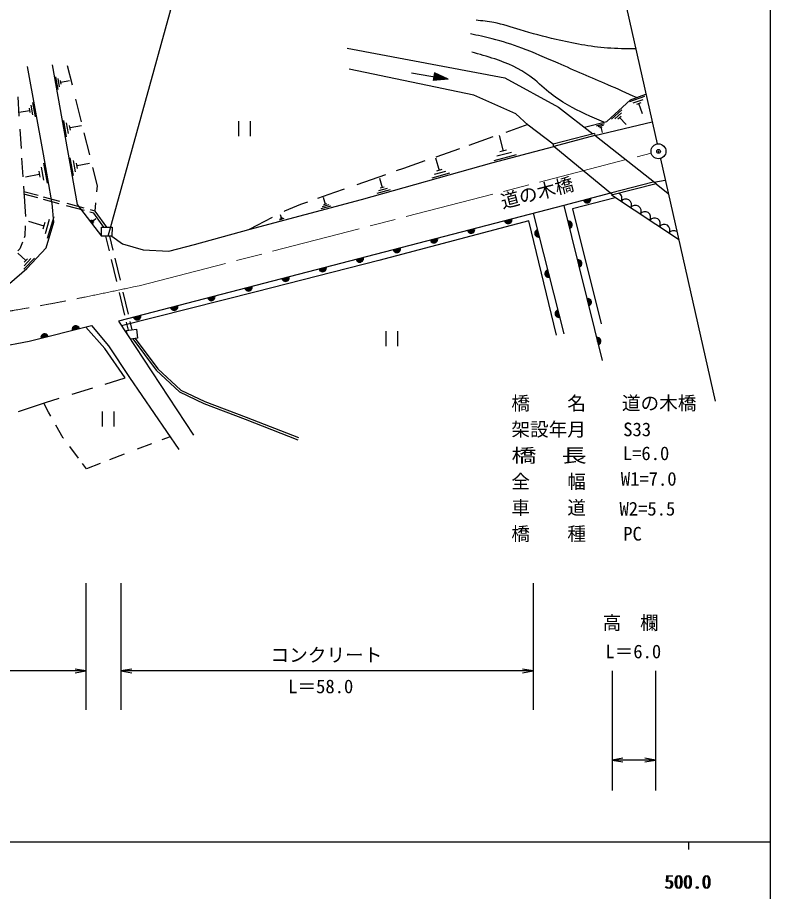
# Model space of a CAD drawing. Units: millimetres, scale not verified. Extents: x 40000 to 680000, y 20000 to 380000.
# Drawn here: x 478002 to 579000, y 198357 to 315565 of the extents above; entities that cross this region are included whole.
import ezdxf
from ezdxf.enums import TextEntityAlignment as Align

# ---------------------------------------------------------------- set-up
doc = ezdxf.new("R2010")
doc.units = ezdxf.units.MM
doc.header["$LTSCALE"] = 1000
doc.header["$PDMODE"] = 32
doc.header["$PDSIZE"] = 500
doc.linetypes.add('CHAIN', pattern=[18.5, 12, -1.5, 3.5, -1.5])
for name, color, linetype, lineweight in [('M-BGD', 7, 'Continuous', 25), ('M-BMK', 2, 'CHAIN', 13), ('M-BMK-SRVR', 3, 'Continuous', 25), ('M-STR-STR3', 7, 'Continuous', 25), ('M-TTL-BAND', 7, 'Continuous', 25)]:
    doc.layers.add(name, color=color, linetype=linetype, lineweight=lineweight)
doc.layers.add('M-OTRS', color=6, linetype='Continuous')
doc.layers.add('M-STR-STR1', color=1, linetype='Continuous')
doc.styles.add('ＭＳ ゴシック', font='')
doc.styles.get('ＭＳ ゴシック').set_extended_font_data('MS Gothic')

# ---------------------------------------------------------------- blocks, each defined once
blk = doc.blocks.new('open_arrow')
at = {"color": 0, "linetype": 'Continuous', "lineweight": -2}
blk.add_lwpolyline([(7.5, 1.25), (0, 0), (7.5, -1.25)], dxfattribs=at)

msp = doc.modelspace()

# ---------------------------------------------------------------- linework, layer by layer
at = {"layer": 'M-BGD'}
for p, q in [((522209, 311451), (543344, 307458)), ((481472, 297217), (479366, 308979)), ((482655, 309211), (486006, 290465)), ((485371, 306498), (484731, 309075)), ((539224, 305165), (522484, 308637)), ((483448, 305927), (483148, 307617)), ((483648, 306267), (483458, 307367)), ((483848, 306607), (483758, 307117)), ((530826, 308157), (535748, 307277)), ((533937, 308126), (533755, 307107)), ((535748, 307277), (533755, 307107)), ((533967, 308112), (533788, 307110)), ((534014, 308090), (533839, 307115)), ((534061, 308068), (533891, 307119)), ((535748, 307277), (533937, 308126)), ((534107, 308046), (533942, 307123)), ((534154, 308024), (533994, 307128)), ((534201, 308003), (534046, 307132)), ((534248, 307981), (534097, 307136)), ((534295, 307959), (534149, 307141)), ((534342, 307937), (534200, 307145)), ((534389, 307915), (534252, 307150)), ((534435, 307893), (534303, 307154)), ((534482, 307871), (534355, 307158)), ((534529, 307849), (534407, 307163)), ((534576, 307827), (534458, 307167)), ((534623, 307805), (534510, 307172)), ((534670, 307783), (534561, 307176)), ((534717, 307761), (534613, 307180)), ((534763, 307739), (534664, 307185)), ((534810, 307717), (534716, 307189)), ((534857, 307695), (534768, 307194)), ((534904, 307673), (534819, 307198)), ((534951, 307651), (534871, 307202)), ((534998, 307629), (534922, 307207)), ((535045, 307607), (534974, 307211)), ((535092, 307585), (535025, 307215)), ((535138, 307563), (535077, 307220)), ((535185, 307541), (535129, 307224)), ((535232, 307519), (535180, 307229)), ((535279, 307497), (535232, 307233)), ((535326, 307475), (535283, 307237)), ((535373, 307453), (535335, 307242)), ((535420, 307431), (535387, 307246)), ((535466, 307409), (535438, 307251)), ((535513, 307387), (535490, 307255)), ((535560, 307365), (535541, 307259)), ((535607, 307343), (535593, 307264)), ((535654, 307321), (535644, 307268)), ((535701, 307299), (535696, 307272)), ((543344, 307458), (550572, 303534)), ((484988, 307077), (483808, 306867)), ((478041, 304913), (478206, 302309)), ((544823, 302636), (539224, 305165)), ((560138, 304287), (562138, 304997)), ((560219, 304523), (562282, 305260)), ((479788, 303787), (480018, 302517)), ((480018, 304177), (480368, 302227)), ((486598, 301559), (485844, 304595)), ((557040, 301620), (560219, 304523)), ((560598, 304117), (561898, 304577)), ((561048, 303937), (561648, 304147)), ((561848, 302637), (561348, 304047)), ((478248, 302857), (479618, 303107)), ((479558, 303397), (479668, 302807)), ((546512, 301145), (544823, 302636)), ((550572, 303534), (555153, 299951)), ((557688, 301947), (559058, 303187)), ((558118, 301967), (559008, 302767)), ((484588, 299557), (484198, 301737)), ((484848, 299997), (484598, 301417)), ((507700, 299639), (507700, 301639)), ((509200, 301639), (509200, 299639)), ((554051, 300847), (557040, 301620)), ((555453, 299719), (563108, 301593)), ((555648, 301057), (556718, 301327)), ((558538, 301977), (558948, 302347)), ((559618, 301207), (558748, 302167)), ((478316, 300579), (478482, 297975)), ((485098, 300437), (484988, 301087)), ((486568, 301037), (485048, 300767)), ((487690, 297164), (486960, 300102)), ((546438, 301210), (543482, 300155)), ((549859, 298562), (546512, 301145)), ((555878, 300947), (556578, 301127)), ((556108, 300827), (556428, 300917)), ((556458, 300127), (556268, 300877)), ((541768, 299543), (538557, 298397)), ((542608, 299717), (543158, 297647)), ((555377, 300009), (549859, 298562)), ((555453, 299719), (549935, 298272)), ((555377, 300009), (555453, 299719)), ((563647, 293250), (555453, 299719)), ((537306, 297959), (534126, 296846)), ((541622, 296077), (549935, 298272)), ((543598, 297757), (542708, 297527)), ((549935, 298272), (549859, 298562)), ((557807, 291765), (549935, 298272)), ((478564, 296682), (478721, 294213)), ((482654, 290642), (481472, 297217)), ((485508, 294387), (485088, 296727)), ((534088, 296727), (534558, 295067)), ((544878, 297147), (541908, 296357)), ((544238, 297457), (542308, 296947)), ((481168, 295477), (481488, 293757)), ((481478, 296017), (481968, 293357)), ((485788, 294857), (485518, 296387)), ((486068, 295327), (485938, 296037)), ((487648, 295977), (486008, 295687)), ((488722, 293008), (488112, 295465)), ((524123, 291166), (541622, 296077)), ((532632, 296322), (529786, 295325)), ((479068, 294207), (480928, 294547)), ((480858, 294937), (480998, 294147)), ((527369, 294477), (523518, 293126)), ((529786, 295325), (528797, 294978)), ((535938, 294687), (533568, 294027)), ((535428, 294927), (533888, 294497)), ((534908, 295167), (534198, 294967)), ((526578, 294007), (526928, 292747)), ((563276, 293465), (557521, 292002)), ((563647, 293250), (557660, 291728)), ((563351, 293484), (564873, 293760)), ((563647, 293250), (565280, 291953)), ((478800, 292963), (479058, 288896)), ((480762, 291682), (478848, 292205)), ((480714, 291384), (478868, 291889)), ((488650, 292196), (488722, 293008)), ((520526, 292075), (518244, 291278)), ((521803, 292524), (520526, 292075)), ((527988, 292457), (526178, 291957)), ((527598, 292647), (526418, 292317)), ((527198, 292827), (526658, 292667)), ((557521, 292002), (551277, 290367)), ((483675, 290886), (481495, 291482)), ((483599, 290596), (481509, 291167)), ((488420, 289590), (488519, 290714)), ((509040, 287113), (524123, 291166)), ((516886, 290803), (515940, 290473)), ((518988, 291477), (519248, 290517)), ((558185, 291381), (552463, 289911)), ((566670, 285783), (557660, 291728)), ((482859, 288125), (482654, 290642)), ((486978, 289673), (484590, 290326)), ((486956, 289990), (484670, 290615)), ((486006, 290465), (489260, 286259)), ((488420, 289590), (487780, 289765)), ((489969, 287455), (488420, 289590)), ((551277, 290367), (491560, 274851)), ((513803, 289582), (513776, 289568)), ((515940, 290473), (513803, 289582)), ((520048, 290277), (518668, 289907)), ((519758, 290427), (518858, 290187)), ((519458, 290567), (519038, 290457)), ((551277, 290367), (556407, 269572)), ((552463, 289911), (556271, 274497)), ((482268, 288457), (481708, 286557)), ((482858, 288837), (481988, 285907)), ((488239, 289329), (487720, 289471)), ((488218, 287937), (487838, 288427)), ((488228, 288077), (487978, 288397)), ((488228, 288217), (488118, 288367)), ((488518, 288557), (488178, 288297)), ((489597, 287457), (488239, 289329)), ((512150, 288721), (509086, 287125)), ((513748, 288587), (513088, 288407)), ((513608, 288657), (513178, 288537)), ((513238, 289157), (513358, 288697)), ((513458, 288727), (513258, 288667)), ((547185, 289304), (551290, 273154)), ((479034, 287644), (479007, 286276)), ((479498, 288247), (481548, 287637)), ((481678, 288077), (481418, 287197)), ((481832, 284684), (482859, 288125)), ((489260, 286259), (489267, 287459)), ((489267, 287459), (490685, 287450)), ((490685, 287450), (490678, 286250)), ((546570, 288291), (526447, 282993)), ((550310, 272976), (546570, 288291)), ((479007, 286276), (478899, 285995)), ((490678, 286250), (489260, 286259)), ((490341, 284271), (489866, 286255)), ((490828, 284383), (490381, 286252)), ((490678, 286250), (492086, 285203)), ((501752, 285125), (509040, 287113)), ((478692, 285452), (478339, 284530)), ((492086, 285203), (494853, 284385)), ((498283, 284229), (501752, 285125)), ((478339, 284530), (478028, 284273)), ((478058, 283957), (479118, 282977)), ((479254, 281918), (481832, 284684)), ((494853, 284385), (498283, 284229)), ((480278, 283307), (478868, 281797)), ((479808, 283257), (478888, 282277)), ((479328, 283197), (478908, 282747)), ((491323, 280173), (490620, 283108)), ((491798, 280336), (491093, 283278)), ((526447, 282993), (510019, 278764)), ((476949, 279897), (479254, 281918)), ((492405, 275657), (491676, 278700)), ((510019, 278764), (491971, 274223)), ((492890, 275779), (492181, 278739)), ((491560, 274851), (501595, 259535)), ((492895, 273613), (492629, 274723)), ((493392, 273685), (493128, 274787)), ((479549, 272140), (487924, 274242)), ((489703, 271160), (487192, 274058)), ((487924, 274242), (490227, 271525)), ((492641, 273575), (493946, 273766)), ((492705, 273131), (492641, 273575)), ((493946, 273766), (494119, 272579)), ((527471, 271480), (527471, 273480)), ((528971, 273480), (528971, 271480)), ((470700, 270478), (479549, 272140)), ((494119, 272579), (493152, 272437)), ((493459, 272482), (496619, 268257)), ((493797, 272532), (496843, 268458)), ((492436, 267228), (489703, 271160)), ((490227, 271525), (493049, 267292)), ((496843, 268458), (499905, 265605)), ((493049, 267292), (499634, 257632)), ((496619, 268257), (499734, 265355)), ((489762, 266400), (492436, 267228)), ((485347, 265034), (488119, 265892)), ((499734, 265355), (502991, 263797)), ((499905, 265605), (503109, 264073)), ((478139, 262746), (481743, 263919)), ((482175, 262625), (481529, 263849)), ((481743, 263919), (483596, 264493)), ((502991, 263797), (508549, 261708)), ((503109, 264073), (508656, 261989)), ((482460, 262123), (482175, 262625)), ((489411, 260731), (489411, 262731)), ((490911, 262731), (490911, 260731)), ((508549, 261708), (515593, 258947)), ((508656, 261989), (515703, 259227)), ((484141, 259172), (483164, 260888)), ((484164, 259141), (484141, 259172)), ((498468, 259342), (497378, 258925)), ((486182, 256472), (485008, 258025)), ((495963, 258383), (494067, 257656)), ((492331, 256992), (490354, 256234)), ((487258, 255049), (486720, 255760)), ((489090, 255751), (487258, 255049))]:
    msp.add_line(p, q, dxfattribs=at)
for centre, radius, start, end in [((558304, 291303), 771, 326.58531, 61.95158), ((554399, 291184), 500, 194.6704, 14.6704), ((554399, 291184), 500, 194.6704, 14.6704), ((554399, 291184), 450, 194.6704, 14.6704), ((554399, 291184), 400, 194.6704, 14.6704), ((554399, 291184), 350, 194.6704, 14.6704), ((554399, 291184), 300, 194.6704, 14.6704), ((554399, 291184), 250, 194.6704, 14.6704), ((554399, 291184), 200, 194.6704, 14.6704), ((554399, 291184), 150, 194.6704, 14.6704), ((554399, 291184), 100, 194.6704, 14.6704), ((554399, 291184), 50, 194.6704, 14.6704), ((559591, 290454), 771, 326.58531, 146.58531), ((560878, 289605), 771, 326.58531, 146.58531), ((562165, 288755), 771, 326.58531, 146.58531), ((543812, 288428), 500, 194.56456, 14.56456), ((543812, 288428), 500, 194.56456, 14.56456), ((543812, 288428), 450, 194.56456, 14.56456), ((543812, 288428), 400, 194.56456, 14.56456), ((543812, 288428), 350, 194.56456, 14.56456), ((543812, 288428), 300, 194.56456, 14.56456), ((543812, 288428), 250, 194.56456, 14.56456), ((543812, 288428), 200, 194.56456, 14.56456), ((543812, 288428), 150, 194.56456, 14.56456), ((543812, 288428), 100, 194.56456, 14.56456), ((543812, 288428), 50, 194.56456, 14.56456), ((563453, 287906), 771, 326.58531, 146.58531), ((538836, 287135), 500, 194.56456, 14.56456), ((538836, 287135), 500, 194.56456, 14.56456), ((538836, 287135), 450, 194.56456, 14.56456), ((538836, 287135), 400, 194.56456, 14.56456), ((538836, 287135), 350, 194.56456, 14.56456), ((538836, 287135), 300, 194.56456, 14.56456), ((538836, 287135), 250, 194.56456, 14.56456), ((538836, 287135), 200, 194.56456, 14.56456), ((538836, 287135), 150, 194.56456, 14.56456), ((538836, 287135), 100, 194.56456, 14.56456), ((551918, 287768), 500, 283.85872, 103.85872), ((551918, 287768), 500, 283.85872, 103.85872), ((551918, 287768), 450, 283.85872, 103.85872), ((551918, 287768), 400, 283.85872, 103.85872), ((551918, 287768), 350, 283.85872, 103.85872), ((551918, 287768), 300, 283.85872, 103.85872), ((551918, 287768), 250, 283.85872, 103.85872), ((551918, 287768), 200, 283.85872, 103.85872), ((551918, 287768), 150, 283.85872, 103.85872), ((551918, 287768), 100, 283.85872, 103.85872), ((551918, 287768), 50, 283.85872, 103.85872), ((564740, 287057), 771, 326.58531, 146.58531), ((538836, 287135), 50, 194.56456, 14.56456), ((547869, 286612), 500, 104.2601, 284.2601), ((547869, 286612), 500, 104.2601, 284.2601), ((547869, 286612), 450, 104.2601, 284.2601), ((547869, 286612), 400, 104.2601, 284.2601), ((547869, 286612), 350, 104.2601, 284.2601), ((547869, 286612), 300, 104.2601, 284.2601), ((547869, 286612), 250, 104.2601, 284.2601), ((547869, 286612), 200, 104.2601, 284.2601), ((547869, 286612), 150, 104.2601, 284.2601), ((547869, 286612), 100, 104.2601, 284.2601), ((547869, 286612), 50, 104.2601, 284.2601), ((566027, 286208), 771, 58.80903, 146.58531), ((533859, 285842), 500, 194.56456, 14.56456), ((533859, 285842), 500, 194.56456, 14.56456), ((533859, 285842), 450, 194.56456, 14.56456), ((533859, 285842), 400, 194.56456, 14.56456), ((533859, 285842), 350, 194.56456, 14.56456), ((533859, 285842), 300, 194.56456, 14.56456), ((533859, 285842), 250, 194.56456, 14.56456), ((533859, 285842), 200, 194.56456, 14.56456), ((533859, 285842), 150, 194.56456, 14.56456), ((533859, 285842), 100, 194.56456, 14.56456), ((533859, 285842), 50, 194.56456, 14.56456), ((528883, 284549), 500, 194.56456, 14.56456), ((528883, 284549), 500, 194.56456, 14.56456), ((528883, 284549), 450, 194.56456, 14.56456), ((528883, 284549), 400, 194.56456, 14.56456), ((528883, 284549), 350, 194.56456, 14.56456), ((528883, 284549), 300, 194.56456, 14.56456), ((528883, 284549), 250, 194.56456, 14.56456), ((528883, 284549), 200, 194.56456, 14.56456), ((528883, 284549), 150, 194.56456, 14.56456), ((528883, 284549), 100, 194.56456, 14.56456), ((528883, 284549), 50, 194.56456, 14.56456), ((523907, 283256), 500, 194.56456, 14.56456), ((523907, 283256), 500, 194.56456, 14.56456), ((523907, 283256), 450, 194.56456, 14.56456), ((523907, 283256), 400, 194.56456, 14.56456), ((523907, 283256), 350, 194.56456, 14.56456), ((523907, 283256), 300, 194.56456, 14.56456), ((523907, 283256), 250, 194.56456, 14.56456), ((523907, 283256), 200, 194.56456, 14.56456), ((523907, 283256), 150, 194.56456, 14.56456), ((523907, 283256), 100, 194.56456, 14.56456), ((523907, 283256), 50, 194.56456, 14.56456), ((553201, 282569), 500, 283.85872, 103.85872), ((553201, 282569), 500, 283.85872, 103.85872), ((553201, 282569), 450, 283.85872, 103.85872), ((553201, 282569), 400, 283.85872, 103.85872), ((553201, 282569), 350, 283.85872, 103.85872), ((553201, 282569), 300, 283.85872, 103.85872), ((553201, 282569), 250, 283.85872, 103.85872), ((553201, 282569), 200, 283.85872, 103.85872), ((553201, 282569), 150, 283.85872, 103.85872), ((553201, 282569), 100, 283.85872, 103.85872), ((553201, 282569), 50, 283.85872, 103.85872), ((518930, 281963), 500, 194.56456, 14.56456), ((518930, 281963), 500, 194.56456, 14.56456), ((518930, 281963), 450, 194.56456, 14.56456), ((518930, 281963), 400, 194.56456, 14.56456), ((518930, 281963), 350, 194.56456, 14.56456), ((518930, 281963), 300, 194.56456, 14.56456), ((518930, 281963), 250, 194.56456, 14.56456), ((518930, 281963), 200, 194.56456, 14.56456), ((518930, 281963), 150, 194.56456, 14.56456), ((518930, 281963), 100, 194.56456, 14.56456), ((518930, 281963), 50, 194.56456, 14.56456), ((549237, 281229), 500, 104.2601, 284.2601), ((549237, 281229), 500, 104.2601, 284.2601), ((549237, 281229), 450, 104.2601, 284.2601), ((549237, 281229), 400, 104.2601, 284.2601), ((549237, 281229), 350, 104.2601, 284.2601), ((549237, 281229), 300, 104.2601, 284.2601), ((549237, 281229), 250, 104.2601, 284.2601), ((549237, 281229), 200, 104.2601, 284.2601), ((549237, 281229), 150, 104.2601, 284.2601), ((549237, 281229), 100, 104.2601, 284.2601), ((513954, 280670), 500, 194.56456, 14.56456), ((513954, 280670), 500, 194.56456, 14.56456), ((513954, 280670), 450, 194.56456, 14.56456), ((513954, 280670), 400, 194.56456, 14.56456), ((513954, 280670), 350, 194.56456, 14.56456), ((513954, 280670), 300, 194.56456, 14.56456), ((513954, 280670), 250, 194.56456, 14.56456), ((513954, 280670), 200, 194.56456, 14.56456), ((513954, 280670), 150, 194.56456, 14.56456), ((513954, 280670), 100, 194.56456, 14.56456), ((513954, 280670), 50, 194.56456, 14.56456), ((549237, 281229), 50, 104.2601, 284.2601), ((508977, 279377), 500, 194.56456, 14.56456), ((508977, 279377), 500, 194.56456, 14.56456), ((508977, 279377), 450, 194.56456, 14.56456), ((508977, 279377), 400, 194.56456, 14.56456), ((508977, 279377), 350, 194.56456, 14.56456), ((508977, 279377), 300, 194.56456, 14.56456), ((508977, 279377), 250, 194.56456, 14.56456), ((508977, 279377), 200, 194.56456, 14.56456), ((508977, 279377), 150, 194.56456, 14.56456), ((508977, 279377), 100, 194.56456, 14.56456), ((508977, 279377), 50, 194.56456, 14.56456), ((504001, 278084), 500, 194.56456, 14.56456), ((504001, 278084), 500, 194.56456, 14.56456), ((504001, 278084), 450, 194.56456, 14.56456), ((504001, 278084), 400, 194.56456, 14.56456), ((504001, 278084), 350, 194.56456, 14.56456), ((504001, 278084), 300, 194.56456, 14.56456), ((504001, 278084), 250, 194.56456, 14.56456), ((504001, 278084), 200, 194.56456, 14.56456), ((504001, 278084), 150, 194.56456, 14.56456), ((504001, 278084), 100, 194.56456, 14.56456), ((504001, 278084), 50, 194.56456, 14.56456), ((554484, 277370), 500, 283.85872, 103.85872), ((554484, 277370), 500, 283.85872, 103.85872), ((554484, 277370), 450, 283.85872, 103.85872), ((499024, 276791), 500, 194.56456, 14.56456), ((499024, 276791), 500, 194.56456, 14.56456), ((499024, 276791), 450, 194.56456, 14.56456), ((499024, 276791), 400, 194.56456, 14.56456), ((499024, 276791), 350, 194.56456, 14.56456), ((499024, 276791), 300, 194.56456, 14.56456), ((499024, 276791), 250, 194.56456, 14.56456), ((499024, 276791), 200, 194.56456, 14.56456), ((499024, 276791), 150, 194.56456, 14.56456), ((499024, 276791), 100, 194.56456, 14.56456), ((499024, 276791), 50, 194.56456, 14.56456), ((554484, 277370), 400, 283.85872, 103.85872), ((554484, 277370), 350, 283.85872, 103.85872), ((554484, 277370), 300, 283.85872, 103.85872), ((554484, 277370), 250, 283.85872, 103.85872), ((554484, 277370), 200, 283.85872, 103.85872), ((554484, 277370), 150, 283.85872, 103.85872), ((554484, 277370), 100, 283.85872, 103.85872), ((554484, 277370), 50, 283.85872, 103.85872), ((494048, 275498), 500, 194.56456, 14.56456), ((494048, 275498), 500, 194.56456, 14.56456), ((494048, 275498), 450, 194.56456, 14.56456), ((494048, 275498), 400, 194.56456, 14.56456), ((494048, 275498), 350, 194.56456, 14.56456), ((494048, 275498), 300, 194.56456, 14.56456), ((494048, 275498), 250, 194.56456, 14.56456), ((494048, 275498), 200, 194.56456, 14.56456), ((494048, 275498), 150, 194.56456, 14.56456), ((494048, 275498), 100, 194.56456, 14.56456), ((494048, 275498), 50, 194.56456, 14.56456), ((550605, 275846), 500, 104.2601, 284.2601), ((550605, 275846), 500, 104.2601, 284.2601), ((550605, 275846), 450, 104.2601, 284.2601), ((550605, 275846), 400, 104.2601, 284.2601), ((550605, 275846), 350, 104.2601, 284.2601), ((550605, 275846), 300, 104.2601, 284.2601), ((550605, 275846), 250, 104.2601, 284.2601), ((550605, 275846), 200, 104.2601, 284.2601), ((550605, 275846), 150, 104.2601, 284.2601), ((550605, 275846), 100, 104.2601, 284.2601), ((550605, 275846), 50, 104.2601, 284.2601), ((481643, 272665), 500, 14.09081, 194.09081), ((481643, 272665), 500, 14.09081, 194.09081), ((481643, 272665), 450, 14.09081, 194.09081), ((485830, 273716), 500, 14.09081, 194.09081), ((485830, 273716), 500, 14.09081, 194.09081), ((485830, 273716), 450, 14.09081, 194.09081), ((485830, 273716), 400, 14.09081, 194.09081), ((485830, 273716), 350, 14.09081, 194.09081), ((485830, 273716), 300, 14.09081, 194.09081), ((485830, 273716), 250, 14.09081, 194.09081), ((485830, 273716), 200, 14.09081, 194.09081), ((485830, 273716), 150, 14.09081, 194.09081), ((485830, 273716), 100, 14.09081, 194.09081), ((485830, 273716), 50, 14.09081, 194.09081), ((481643, 272665), 400, 14.09081, 194.09081), ((481643, 272665), 350, 14.09081, 194.09081), ((481643, 272665), 300, 14.09081, 194.09081), ((481643, 272665), 250, 14.09081, 194.09081), ((481643, 272665), 200, 14.09081, 194.09081), ((481643, 272665), 150, 14.09081, 194.09081), ((481643, 272665), 100, 14.09081, 194.09081), ((481643, 272665), 50, 14.09081, 194.09081), ((555766, 272171), 500, 283.85872, 103.85872), ((555766, 272171), 500, 283.85872, 103.85872), ((555766, 272171), 450, 283.85872, 103.85872), ((555766, 272171), 400, 283.85872, 103.85872), ((555766, 272171), 350, 283.85872, 103.85872), ((555766, 272171), 300, 283.85872, 103.85872), ((555766, 272171), 250, 283.85872, 103.85872), ((555766, 272171), 200, 283.85872, 103.85872), ((555766, 272171), 150, 283.85872, 103.85872), ((555766, 272171), 100, 283.85872, 103.85872), ((555766, 272171), 50, 283.85872, 103.85872)]:
    msp.add_arc(centre, radius, start, end, dxfattribs=at)
for points in [[(560907, 311365), (559640, 311369), (558374, 311373), (557114, 311463), (554798, 311629), (552504, 312086), (550238, 312616), (548612, 312997), (547001, 313414), (545403, 313903), (544241, 314258), (543086, 314650), (541898, 314879), (541110, 315030), (540306, 315110), (539503, 315189)], [(561034, 304815), (559759, 305394), (558484, 305974), (557202, 306539), (554978, 307519), (552734, 308453), (550504, 309422), (548887, 310125), (547277, 310847), (545625, 311463), (544332, 311945), (543013, 312363), (541677, 312705), (540707, 312953), (539728, 313162), (538749, 313370)], [(556631, 301514), (554984, 302225), (553338, 302936), (551791, 303833), (550907, 304345), (550056, 304918), (549262, 305563), (548406, 306259), (547617, 307040), (546734, 307692), (545333, 308726), (543694, 309436), (542031, 309999), (541002, 310347), (539964, 310639), (538926, 310931)]]:
    msp.add_open_spline(points, degree=3, knots=[0, 0, 0, 0, 1, 1, 1, 2, 2, 2, 3, 3, 3, 4, 4, 4, 5, 5, 5, 5], dxfattribs=at)
at = {"layer": 'M-BMK'}
msp.add_line((494304, 279584), (563004, 297371), dxfattribs=at)
msp.add_open_spline([(467690, 274881), (468680, 275007), (469671, 275134), (470661, 275266), (471674, 275402), (472687, 275545), (473699, 275694), (474711, 275843), (475722, 275998), (476732, 276161), (477368, 276264), (478004, 276371), (478639, 276480), (479275, 276589), (479910, 276701), (480544, 276816), (481178, 276931), (481812, 277048), (482446, 277168), (486410, 277916), (490357, 278750), (494304, 279584)], degree=3, knots=[0, 0, 0, 0, 1, 1, 1, 2, 2, 2, 3, 3, 3, 4, 4, 4, 5, 5, 5, 6, 6, 6, 7, 7, 7, 7], dxfattribs=at)
at = {"layer": 'M-BMK-SRVR'}
for p, q in [((556067, 332845), (563776, 298628)), ((564227, 296629), (571555, 264104))]:
    msp.add_line(p, q, dxfattribs=at)
msp.add_circle((563973, 297619), 1000, dxfattribs=at)
at = {"layer": 'M-OTRS'}
msp.add_point((563990, 297611), dxfattribs=at)
at = {"layer": 'M-STR-STR3'}
for p, q in [((490157, 286253), (500988, 325448)), ((487188, 239697), (487188, 222722)), ((491870, 239697), (491870, 222722)), ((547164, 239697), (547164, 222722)), ((487188, 227936), (439703, 227936)), ((547164, 227936), (491870, 227936)), ((557767, 227936), (557767, 211920)), ((563586, 227936), (563586, 211920)), ((563586, 215977), (557767, 215977))]:
    msp.add_line(p, q, dxfattribs=at)
at = {"layer": 'M-TTL-BAND'}
for p, q in [((579000, 20000), (579000, 370000)), ((40000, 205000), (579000, 205000)), ((568000, 205000), (568000, 204000))]:
    msp.add_line(p, q, dxfattribs=at)

# ---------------------------------------------------------------- block references
at = {"layer": 'M-STR-STR3', "xscale": 193, "yscale": 193, "rotation": 180}
for p in [(487188, 227936), (547164, 227936), (563586, 215977)]:
    msp.add_blockref('open_arrow', p, dxfattribs=at)
at = {"layer": 'M-STR-STR3', "xscale": 193, "yscale": 193}
for p in [(491870, 227936), (557767, 215977)]:
    msp.add_blockref('open_arrow', p, dxfattribs=at)

# ---------------------------------------------------------------- texts
at = {"layer": 'M-STR-STR1', "style": 'ＭＳ ゴシック'}
msp.add_text('道の木橋', height=1833, rotation=14.41, dxfattribs=at).set_placement((543218, 289406), align=Align.BOTTOM_LEFT)
for s, p in [('橋\u3000\u3000名', (544243, 262364)), ('道の木橋', (559065, 262381)), ('架設年月', (544243, 258864)), ('S33', (559243, 258864)), ('L=6.0', (559189, 255657)), ('全\u3000\u3000幅', (544243, 251864)), ('W1=7.0', (558920, 252229)), ('車\u3000\u3000道', (544243, 248364)), ('W2=5.5', (558742, 248225)), ('橋\u3000\u3000種', (544243, 244864)), ('PC', (559243, 244864))]:
    msp.add_text(s, height=1833, dxfattribs=at).set_placement(p, align=Align.BOTTOM_LEFT)
at = {"layer": 'M-STR-STR1', "style": 'ＭＳ ゴシック', "width": 1.35}
msp.add_text('橋  長', height=1833, dxfattribs=at).set_placement((544243, 255364), align=Align.BOTTOM_LEFT)
at = {"layer": 'M-STR-STR3', "style": 'ＭＳ ゴシック'}
for s, p in [('高\u3000欄', (556499, 234390)), ('コンクリート', (511939, 230077)), ('L＝6.0', (556848, 230548)), ('L＝58.0', (514304, 225866))]:
    msp.add_text(s, height=1833, dxfattribs=at).set_placement(p, align=Align.MIDDLE_LEFT)
at = {"layer": 'M-TTL-BAND', "style": 'ＭＳ ゴシック'}
for p in [(567844, 198195), (568000, 198195)]:
    msp.add_text('500.0', height=1833, dxfattribs=at).set_placement(p, align=Align.BOTTOM_CENTER)

doc.saveas('drawing.dxf')
